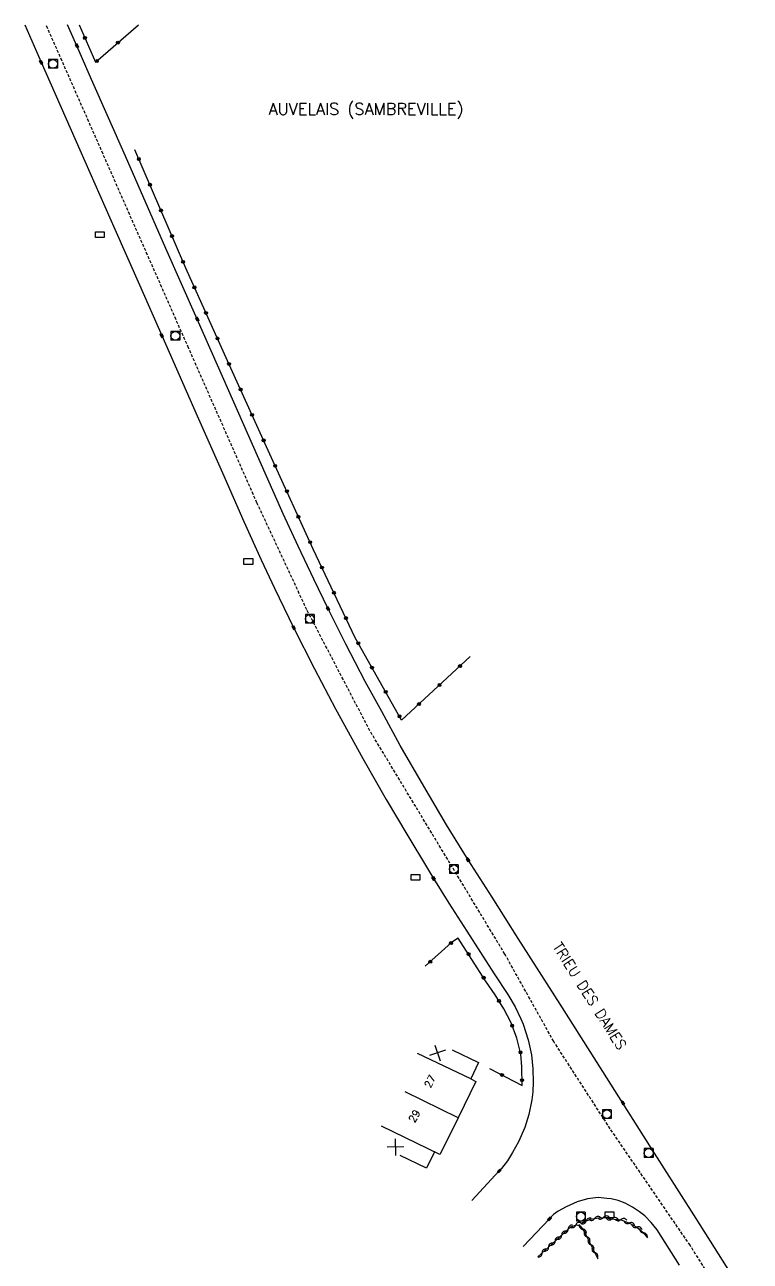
# Model space of a CAD drawing. Header units: millimetres. Extents: x 169000 to 170001, y 126000 to 127001.
# Drawn here: x 169638.5 to 169761.6, y 126790.1 to 127000 of the extents above; entities that cross this region are included whole.
import ezdxf
from ezdxf.enums import TextEntityAlignment as Align

# ---------------------------------------------------------------- set-up
doc = ezdxf.new("R2010")
doc.units = ezdxf.units.MM
doc.linetypes.add('DASHED', pattern=[0.75, 0.5, -0.25])
doc.layers.get('0').update_dxf_attribs({"linetype": 'CONTINUOUS'})
for name, color, linetype in [('W0001', 6, 'DASHED'), ('W0008', 7, 'CONTINUOUS'), ('W0100', 7, 'CONTINUOUS'), ('W0310', 3, 'CONTINUOUS'), ('W0322', 7, 'CONTINUOUS'), ('W0400', 7, 'CONTINUOUS'), ('W0420', 7, 'CONTINUOUS'), ('W0980', 7, 'CONTINUOUS'), ('W0989', 7, 'CONTINUOUS'), ('W0991', 7, 'CONTINUOUS'), ('W1102', 7, 'CONTINUOUS'), ('W1471', 7, 'CONTINUOUS')]:
    doc.layers.add(name, color=color, linetype=linetype)
doc.styles.get("Standard").update_dxf_attribs({"font": 'romans.shx', "width": 0.85})

# ---------------------------------------------------------------- blocks, each defined once
blk = doc.blocks.new('T420')
for p, q in [((0.75, 0.75), (-0.75, 0.75)), ((-0.75, 0.75), (-0.75, -0.75)), ((0.75, 0.75), (0.75, -0.75)), ((0.75, -0.75), (-0.75, -0.75))]:
    blk.add_line(p, q)
blk.add_ellipse((0, 0), major_axis=(-0.53, 0.53), ratio=1, start_param=3.926991, end_param=10.210176)
blk = doc.blocks.new('T400')
for p, q in [((-0.15, 0.3), (0.15, 0.3)), ((-0.15, -0.25), (-0.15, 0.3)), ((-0.15, 0.15), (0.15, 0.15)), ((-0.15, 0), (0.15, 0)), ((0.15, 0.3), (0.15, -0.25)), ((-0.15, -0.15), (0.15, -0.15)), ((-0.15, -0.25), (-0.15, -0.3)), ((-0.15, -0.3), (0.15, -0.3)), ((0.15, -0.3), (0.15, -0.25))]:
    blk.add_line(p, q)
blk = doc.blocks.new('t991o')
at = {"color": 0, "linetype": 'Continuous'}
for p, q in [((-1, 1), (1, -1)), ((-1, -1), (1, 1))]:
    blk.add_line(p, q, dxfattribs=at)
blk = doc.blocks.new('t322o')
at = {"color": 0, "linetype": 'Continuous'}
for radius in [0.25, 0.15]:
    blk.add_circle((0, 0), radius, dxfattribs=at)
blk = doc.blocks.new('t310o')
at = {"color": 0, "linetype": 'Continuous'}
for centre, start, end in [((-0.5, 0.38), 216.8699, 323.1304), ((0.5, -0.37), 36.8699, 143.1303)]:
    blk.add_arc(centre, 0.625, start, end, dxfattribs=at)
blk = doc.blocks.new('T1471')
at = {"color": 0, "linetype": 'Continuous', "flags": 128}
blk.add_lwpolyline([(-0.75, -0.5), (-0.75, 0.5), (0.75, 0.5), (0.75, -0.5), (-0.75, -0.5)], dxfattribs=at)

msp = doc.modelspace()

# ---------------------------------------------------------------- linework, layer by layer
at = {"layer": 'W0001'}
msp.add_lwpolyline([(169761.59, 126776.72), (169751.37, 126792.78), (169737.83, 126812.57), (169728.25, 126827.38), (169719.95, 126842.23), (169697.06, 126880.13), (169686.35, 126900.69), (169677.89, 126918.84), (169666.29, 126945.12), (169657.82, 126964.32), (169642.12, 127000)], dxfattribs=at)
at = {"layer": 'W0008'}
for points in [[(169638.5, 127000), (169641.28, 126993.65), (169647.86, 126978.77), (169653.79, 126965.29), (169657.97, 126955.82), (169661.73, 126947.26), (169667.75, 126933.61), (169672.03, 126923.91), (169675.68, 126915.64), (169678.61, 126909.14), (169680.9, 126904.37), (169684.11, 126897.68), (169687.66, 126890.63), (169691.24, 126883.83), (169695.84, 126875.43), (169699.83, 126868.49), (169703.47, 126862.31), (169706.86, 126856.74), (169707.86, 126855.06), (169710.46, 126850.87), (169713.53, 126846.09), (169718.16, 126838.88), (169720.46, 126835.34), (169721.7, 126833.27), (169722.68, 126831.22), (169723.04, 126830.34), (169723.93, 126827.68), (169724.5, 126825.13), (169724.73, 126822.74), (169724.78, 126820.46), (169724.68, 126818.82), (169724.52, 126817.45), (169724.01, 126815.01), (169723.32, 126812.76), (169722.27, 126810.34), (169721.27, 126808.52), (169720.38, 126807.14), (169719.36, 126805.79), (169719.01, 126805.41), (169714.36, 126800.4)], [(169761.38, 126783.2), (169752.39, 126797.33), (169744.54, 126809.69), (169739.98, 126816.92), (169736.57, 126822.31), (169729.32, 126833.7), (169722.19, 126844.87), (169717.79, 126851.87), (169713.71, 126858.2), (169710.06, 126864.18), (169706.19, 126870.73), (169702.21, 126877.64), (169699.07, 126883.39), (169696.28, 126888.52), (169692.97, 126894.81), (169690.48, 126899.8), (169689.96, 126900.86), (169687.52, 126905.87), (169684.9, 126911.47), (169682.35, 126916.96), (169678.2, 126926.31), (169671.2, 126942.2), (169667.76, 126950.02), (169662.44, 126962), (169655.58, 126977.7), (169649.83, 126990.68), (169647.36, 126996.41), (169645.77, 127000)], [(169749.6, 126789.41), (169745.81, 126795.38), (169744.78, 126796.66), (169743.72, 126797.77), (169742.82, 126798.44), (169741.62, 126799.27), (169740.36, 126799.95), (169739.16, 126800.38), (169738.02, 126800.65), (169737.26, 126800.75), (169735.77, 126800.87), (169733.98, 126800.67), (169732.24, 126800.16), (169730.37, 126799.33), (169728.98, 126798.56), (169728.23, 126798.01), (169727.53, 126797.28), (169723.07, 126792.56)]]:
    msp.add_lwpolyline(points, dxfattribs=at)
at = {"layer": 'W0100'}
msp.add_lwpolyline([(169711, 126825.98), (169715.51, 126823.82), (169714.17, 126821.03), (169715.05, 126820.59), (169712.01, 126814.44), (169710.1, 126810.54), (169708.93, 126808.18), (169708.03, 126808.63), (169706.68, 126805.85), (169702.19, 126808.03)], dxfattribs=at)
at = {"layer": 'W0310'}
for points in [[(169732.87, 126796.47), (169734.44, 126797.21), (169735.91, 126797.46), (169737.06, 126797.5), (169737.96, 126797.3), (169739.67, 126797.13), (169741.09, 126796.53), (169742.37, 126795.85), (169743.44, 126794.94), (169744.16, 126794.03)], [(169725.53, 126790.8), (169731.14, 126795.91), (169732.13, 126796.27), (169732.76, 126796.07), (169733.44, 126795.13), (169735.75, 126790.5)]]:
    msp.add_lwpolyline(points, dxfattribs=at)
at = {"layer": 'W0322'}
for points in [[(169647.71, 127000), (169650.52, 126993.65), (169657.78, 127000)], [(169714.09, 126892.74), (169702.44, 126881.94), (169694.58, 126895.89), (169687.46, 126910.96), (169680.37, 126926.48), (169672.92, 126942.95), (169665.82, 126958.69), (169657.18, 126978.75)], [(169717.37, 126822.8), (169722.9, 126819.92), (169722.82, 126823.07), (169722.69, 126825.22), (169722.01, 126827.94), (169721.01, 126830.57), (169719.77, 126832.93), (169718.33, 126835.29), (169716.69, 126837.69), (169712.05, 126844.95), (169710.93, 126844.19), (169706.43, 126840.15)]]:
    msp.add_lwpolyline(points, dxfattribs=at)
at = {"layer": 'W1102'}
for p, q in [((169714.17, 126821.03), (169705.16, 126825.35)), ((169712.01, 126814.44), (169703.04, 126818.86)), ((169708.93, 126808.18), (169699.04, 126812.99))]:
    msp.add_line(p, q, dxfattribs=at)

# ---------------------------------------------------------------- block references
at = {"layer": 'W0310'}
for p, rotation in [((169733.77, 126796.89), 25.14835423644424), ((169735.19, 126797.34), 9.994688003564137), ((169736.68, 126797.49), 1.640806075336976), ((169738.16, 126797.28), 354.3655999907369), ((169739.65, 126797.13), 354.3655999907369), ((169741.04, 126796.55), 336.972721628751), ((169729.6, 126794.5), 42.30457613837688), ((169730.7, 126795.51), 42.30457613837688), ((169731.99, 126796.22), 20.02520822602033), ((169733.17, 126795.51), 305.5952114718301), ((169733.9, 126794.2), 296.5303295036696), ((169742.36, 126795.85), 332.0205182483999), ((169743.49, 126794.87), 308.5058452855583), ((169727.38, 126792.48), 42.30457613837688), ((169728.48, 126793.49), 42.30457613837688), ((169734.57, 126792.86), 296.5303295036696), ((169726.27, 126791.47), 42.30457613837688), ((169735.24, 126791.52), 296.5303295036696)]:
    msp.add_blockref('t310o', p, dxfattribs=dict(at, rotation=rotation))
at = {"layer": 'W0322'}
for p, rotation in [((169648.71, 126997.75), 293.883332012939), ((169654.3, 126996.96), 41.18512200005755), ((169650.73, 126993.83), 41.18512200005755), ((169657.85, 126977.2), 113.2827052646952), ((169659.73, 126972.84), 113.2827052646952), ((169661.61, 126968.48), 113.2827052646952), ((169663.48, 126964.11), 113.2827052646952), ((169665.36, 126959.75), 113.2827052646952), ((169667.29, 126955.41), 114.2778175438647), ((169669.25, 126951.08), 114.2778175438647), ((169671.2, 126946.75), 114.2778175438647), ((169673.15, 126942.42), 114.3474391542685), ((169675.11, 126938.09), 114.3474391542685), ((169677.07, 126933.77), 114.3474391542685), ((169679.03, 126929.44), 114.3474391542685), ((169680.99, 126925.11), 114.5573404377197), ((169682.97, 126920.79), 114.5573404377197), ((169684.94, 126916.47), 114.5573404377197), ((169686.92, 126912.15), 114.5573404377197), ((169688.93, 126907.85), 115.2933704477267), ((169690.96, 126903.56), 115.2933704477267), ((169692.99, 126899.26), 115.2933704477267), ((169695.08, 126895), 119.4025320642964), ((169697.41, 126890.86), 119.4025320642964), ((169712.35, 126891.12), 222.8189510953605), ((169708.87, 126887.9), 222.8189510953605), ((169699.75, 126886.73), 119.4025320642964), ((169705.38, 126884.67), 222.8189510953605), ((169702.08, 126882.59), 119.4025320642964), ((169710.82, 126844.09), 221.9639898596597), ((169707.29, 126840.92), 221.9639898596597), ((169713.8, 126842.22), 122.5797279780553), ((169716.36, 126838.22), 122.5797279780553), ((169718.97, 126834.25), 121.593746310789), ((169721.2, 126830.06), 110.8914888356141), ((169722.61, 126825.54), 104.0761045911626), ((169719.47, 126821.7), 332.5070857671038), ((169722.88, 126820.8), 91.41901349165988)]:
    msp.add_blockref('t322o', p, dxfattribs=dict(at, rotation=rotation))
at = {"layer": 'W0400'}
for p, rotation in [((169647.36, 126996.41), 203.3000717163086), ((169641.28, 126993.65), 23.66162109375005), ((169667.76, 126950.02), 203.7974166870117), ((169661.73, 126947.26), 23.65600585937489), ((169689.96, 126900.86), 206.1055145263672), ((169684.11, 126897.68), 25.63180541992184), ((169713.71, 126858.2), 212.8251190185547), ((169707.86, 126855.06), 30.69061279296871), ((169739.98, 126816.92), 212.1681747436523), ((169719.01, 126805.41), 316.9959411621093), ((169727.53, 126797.28), 315.8085327148437)]:
    msp.add_blockref('T400', p, dxfattribs=dict(at, rotation=rotation))
at = {"layer": 'W0420'}
for p in [(169643.28, 126993.35), (169664.04, 126947.18), (169686.86, 126899.13), (169711.3, 126856.64), (169737.27, 126815.04), (169744.35, 126808.44), (169732.85, 126797.64)]:
    msp.add_blockref('T420', p, dxfattribs=at)
at = {"layer": 'W0991'}
for p, rotation in [((169708.53, 126825.45), 244.3923686763972), ((169701.39, 126809.46), 226.1145696756393)]:
    msp.add_blockref('t991o', p, dxfattribs=dict(at, rotation=rotation))
at = {"layer": 'W1471'}
for p in [(169651.24, 126964.35), (169676.42, 126908.87), (169704.8, 126855.25), (169737.72, 126797.95)]:
    msp.add_blockref('T1471', p, dxfattribs=at)

# ---------------------------------------------------------------- texts
at = {"layer": 'W0980'}
msp.add_text('AUVELAIS (SAMBREVILLE)', height=2, dxfattribs=at).set_placement((169696.4, 126985.56), align=Align.MIDDLE)
at = {"layer": 'W0989'}
msp.add_text('TRIEU DES DAMES', height=1.75, rotation=302.4556, dxfattribs=at).set_placement((169734.35, 126835.11), align=Align.MIDDLE)
at = {"layer": 'W0991'}
for s, height, rotation, p in [('27', 1.25, 63.7236, (169707.25, 126820.61)), ('29', 1.249, 59.1702, (169704.6, 126814.72))]:
    msp.add_text(s, height=height, rotation=rotation, dxfattribs=at).set_placement(p, align=Align.MIDDLE)

doc.saveas('drawing.dxf')
